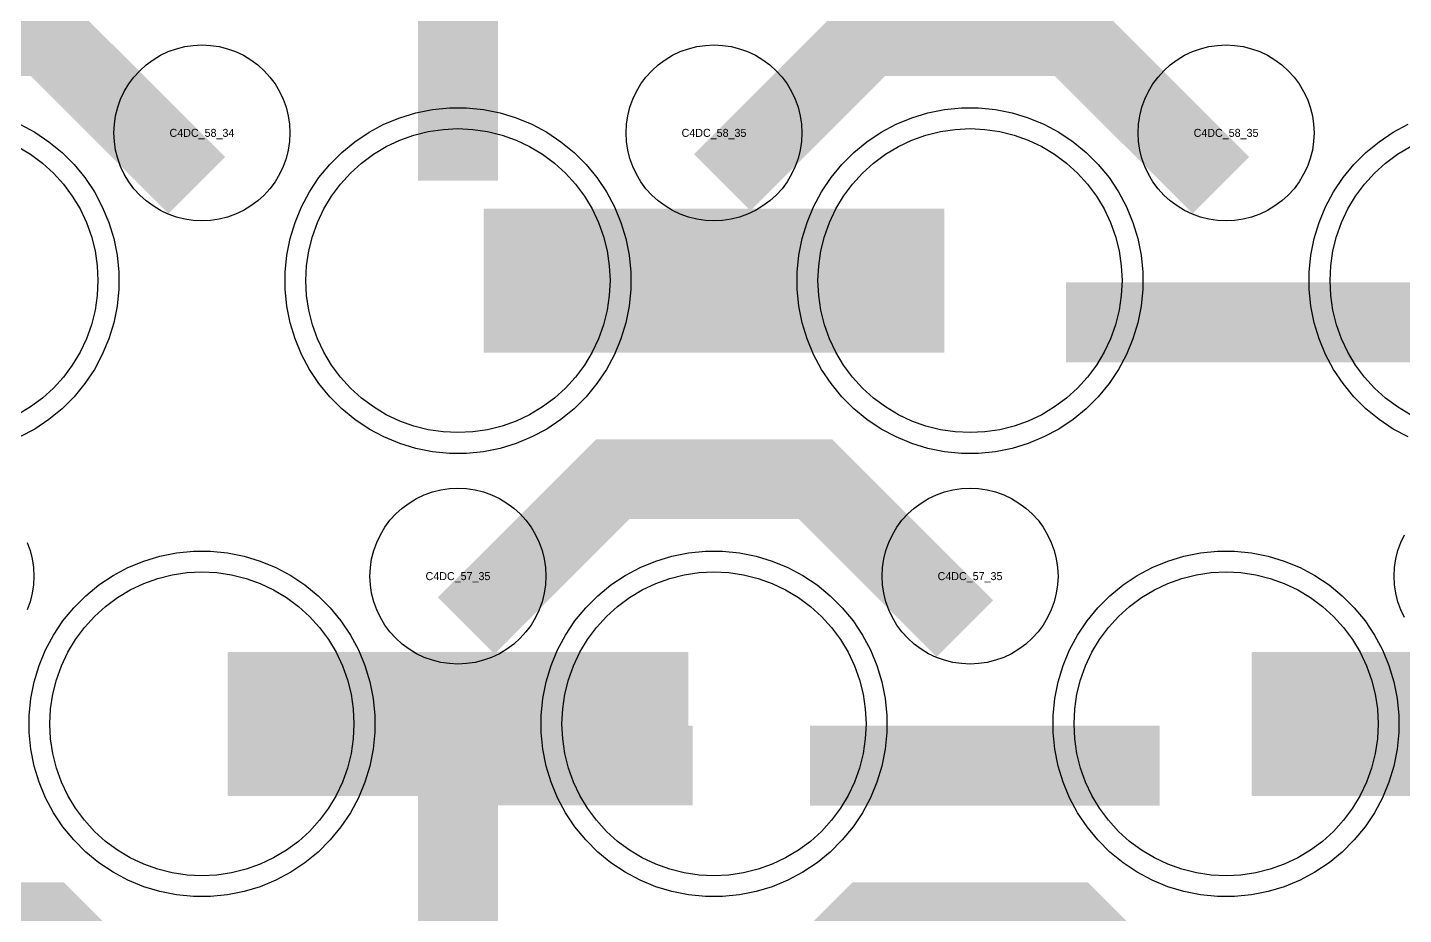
# Model space of a CAD drawing. Extents: x -11880 to 11880, y -14992 to 14992.
# Drawn here: x -934.5 to -504.6, y -7001 to -6723.7 of the extents above; entities that cross this region are included whole.
import ezdxf
from ezdxf.enums import TextEntityAlignment as Align

# ---------------------------------------------------------------- set-up
doc = ezdxf.new("R2010")
doc.units = 0
doc.header["$MEASUREMENT"] = 0
for name, color, linetype in [('GDS_775_DT_237', 138, 'CONTINUOUS'), ('RDL1_FS', 34, 'CONTINUOUS'), ('RDL_BS', 160, 'CONTINUOUS')]:
    doc.layers.add(name, color=color, linetype=linetype)

msp = doc.modelspace()

# ---------------------------------------------------------------- linework, layer by layer
at = {"layer": 'RDL1_FS', "color": 241, "true_color": 0xf7abae}
for points in [[(-800, -6850.359), (-804.657, -6850.13), (-809.268, -6849.446), (-813.791, -6848.314), (-818.181, -6846.742), (-822.395, -6844.75), (-826.395, -6842.352), (-830.14, -6839.574), (-833.594, -6836.444), (-836.724, -6832.99), (-839.502, -6829.245), (-841.9, -6825.245), (-843.892, -6821.031), (-845.464, -6816.641), (-846.596, -6812.118), (-847.28, -6807.507), (-847.509, -6802.85), (-847.28, -6798.193), (-846.596, -6793.582), (-845.464, -6789.059), (-843.892, -6784.669), (-841.9, -6780.455), (-839.502, -6776.455), (-836.724, -6772.71), (-833.594, -6769.256), (-830.14, -6766.126), (-826.395, -6763.348), (-822.395, -6760.95), (-818.181, -6758.958), (-813.791, -6757.386), (-809.268, -6756.254), (-804.657, -6755.57), (-800, -6755.341), (-795.343, -6755.57), (-790.732, -6756.254), (-786.209, -6757.386), (-781.819, -6758.958), (-777.605, -6760.95), (-773.605, -6763.348), (-769.86, -6766.126), (-766.406, -6769.256), (-763.276, -6772.71), (-760.498, -6776.455), (-758.1, -6780.455), (-756.108, -6784.669), (-754.536, -6789.059), (-753.404, -6793.582), (-752.72, -6798.193), (-752.491, -6802.85), (-752.72, -6807.507), (-753.404, -6812.118), (-754.536, -6816.641), (-756.108, -6821.031), (-758.1, -6825.245), (-760.498, -6829.245), (-763.276, -6832.99), (-766.406, -6836.444), (-769.86, -6839.574), (-773.605, -6842.352), (-777.605, -6844.75), (-781.819, -6846.742), (-786.209, -6848.314), (-790.732, -6849.446), (-795.343, -6850.13)], [(-640, -6850.359), (-644.657, -6850.13), (-649.268, -6849.446), (-653.791, -6848.314), (-658.181, -6846.742), (-662.395, -6844.75), (-666.395, -6842.352), (-670.14, -6839.574), (-673.594, -6836.444), (-676.724, -6832.99), (-679.502, -6829.245), (-681.9, -6825.245), (-683.892, -6821.031), (-685.464, -6816.641), (-686.596, -6812.118), (-687.28, -6807.507), (-687.509, -6802.85), (-687.28, -6798.193), (-686.596, -6793.582), (-685.464, -6789.059), (-683.892, -6784.669), (-681.9, -6780.455), (-679.502, -6776.455), (-676.724, -6772.71), (-673.594, -6769.256), (-670.14, -6766.126), (-666.395, -6763.348), (-662.395, -6760.95), (-658.181, -6758.958), (-653.791, -6757.386), (-649.268, -6756.254), (-644.657, -6755.57), (-640, -6755.341), (-635.343, -6755.57), (-630.732, -6756.254), (-626.209, -6757.386), (-621.819, -6758.958), (-617.605, -6760.95), (-613.605, -6763.348), (-609.86, -6766.126), (-606.406, -6769.256), (-603.276, -6772.71), (-600.498, -6776.455), (-598.1, -6780.455), (-596.108, -6784.669), (-594.536, -6789.059), (-593.404, -6793.582), (-592.72, -6798.193), (-592.491, -6802.85), (-592.72, -6807.507), (-593.404, -6812.118), (-594.536, -6816.641), (-596.108, -6821.031), (-598.1, -6825.245), (-600.498, -6829.245), (-603.276, -6832.99), (-606.406, -6836.444), (-609.86, -6839.574), (-613.605, -6842.352), (-617.605, -6844.75), (-621.819, -6846.742), (-626.209, -6848.314), (-630.732, -6849.446), (-635.343, -6850.13)], [(-880, -6988.919), (-884.657, -6988.69), (-889.268, -6988.006), (-893.791, -6986.874), (-898.181, -6985.302), (-902.395, -6983.31), (-906.395, -6980.912), (-910.14, -6978.134), (-913.594, -6975.004), (-916.724, -6971.55), (-919.502, -6967.805), (-921.9, -6963.805), (-923.892, -6959.591), (-925.464, -6955.201), (-926.596, -6950.678), (-927.28, -6946.067), (-927.509, -6941.41), (-927.28, -6936.753), (-926.596, -6932.142), (-925.464, -6927.619), (-923.892, -6923.229), (-921.9, -6919.015), (-919.502, -6915.015), (-916.724, -6911.27), (-913.594, -6907.816), (-910.14, -6904.686), (-906.395, -6901.908), (-902.395, -6899.51), (-898.181, -6897.518), (-893.791, -6895.946), (-889.268, -6894.814), (-884.657, -6894.13), (-880, -6893.901), (-875.343, -6894.13), (-870.732, -6894.814), (-866.209, -6895.946), (-861.819, -6897.518), (-857.605, -6899.51), (-853.605, -6901.908), (-849.86, -6904.686), (-846.406, -6907.816), (-843.276, -6911.27), (-840.498, -6915.015), (-838.1, -6919.015), (-836.108, -6923.229), (-834.536, -6927.619), (-833.404, -6932.142), (-832.72, -6936.753), (-832.491, -6941.41), (-832.72, -6946.067), (-833.404, -6950.678), (-834.536, -6955.201), (-836.108, -6959.591), (-838.1, -6963.805), (-840.498, -6967.805), (-843.276, -6971.55), (-846.406, -6975.004), (-849.86, -6978.134), (-853.605, -6980.912), (-857.605, -6983.31), (-861.819, -6985.302), (-866.209, -6986.874), (-870.732, -6988.006), (-875.343, -6988.69)], [(-720, -6988.919), (-724.657, -6988.69), (-729.268, -6988.006), (-733.791, -6986.874), (-738.181, -6985.302), (-742.395, -6983.31), (-746.395, -6980.912), (-750.14, -6978.134), (-753.594, -6975.004), (-756.724, -6971.55), (-759.502, -6967.805), (-761.9, -6963.805), (-763.892, -6959.591), (-765.464, -6955.201), (-766.596, -6950.678), (-767.28, -6946.067), (-767.509, -6941.41), (-767.28, -6936.753), (-766.596, -6932.142), (-765.464, -6927.619), (-763.892, -6923.229), (-761.9, -6919.015), (-759.502, -6915.015), (-756.724, -6911.27), (-753.594, -6907.816), (-750.14, -6904.686), (-746.395, -6901.908), (-742.395, -6899.51), (-738.181, -6897.518), (-733.791, -6895.946), (-729.268, -6894.814), (-724.657, -6894.13), (-720, -6893.901), (-715.343, -6894.13), (-710.732, -6894.814), (-706.209, -6895.946), (-701.819, -6897.518), (-697.605, -6899.51), (-693.605, -6901.908), (-689.86, -6904.686), (-686.406, -6907.816), (-683.276, -6911.27), (-680.498, -6915.015), (-678.1, -6919.015), (-676.108, -6923.229), (-674.536, -6927.619), (-673.404, -6932.142), (-672.72, -6936.753), (-672.491, -6941.41), (-672.72, -6946.067), (-673.404, -6950.678), (-674.536, -6955.201), (-676.108, -6959.591), (-678.1, -6963.805), (-680.498, -6967.805), (-683.276, -6971.55), (-686.406, -6975.004), (-689.86, -6978.134), (-693.605, -6980.912), (-697.605, -6983.31), (-701.819, -6985.302), (-706.209, -6986.874), (-710.732, -6988.006), (-715.343, -6988.69)], [(-560, -6988.919), (-564.657, -6988.69), (-569.268, -6988.006), (-573.791, -6986.874), (-578.181, -6985.302), (-582.395, -6983.31), (-586.395, -6980.912), (-590.14, -6978.134), (-593.594, -6975.004), (-596.724, -6971.55), (-599.502, -6967.805), (-601.9, -6963.805), (-603.892, -6959.591), (-605.464, -6955.201), (-606.596, -6950.678), (-607.28, -6946.067), (-607.509, -6941.41), (-607.28, -6936.753), (-606.596, -6932.142), (-605.464, -6927.619), (-603.892, -6923.229), (-601.9, -6919.015), (-599.502, -6915.015), (-596.724, -6911.27), (-593.594, -6907.816), (-590.14, -6904.686), (-586.395, -6901.908), (-582.395, -6899.51), (-578.181, -6897.518), (-573.791, -6895.946), (-569.268, -6894.814), (-564.657, -6894.13), (-560, -6893.901), (-555.343, -6894.13), (-550.732, -6894.814), (-546.209, -6895.946), (-541.819, -6897.518), (-537.605, -6899.51), (-533.605, -6901.908), (-529.86, -6904.686), (-526.406, -6907.816), (-523.276, -6911.27), (-520.498, -6915.015), (-518.1, -6919.015), (-516.108, -6923.229), (-514.536, -6927.619), (-513.404, -6932.142), (-512.72, -6936.753), (-512.491, -6941.41), (-512.72, -6946.067), (-513.404, -6950.678), (-514.536, -6955.201), (-516.108, -6959.591), (-518.1, -6963.805), (-520.498, -6967.805), (-523.276, -6971.55), (-526.406, -6975.004), (-529.86, -6978.134), (-533.605, -6980.912), (-537.605, -6983.31), (-541.819, -6985.302), (-546.209, -6986.874), (-550.732, -6988.006), (-555.343, -6988.69)]]:
    msp.add_lwpolyline(points, close=True, dxfattribs=at)
at = {"layer": 'RDL1_FS'}
msp.add_lwpolyline([(-937.605, -6760.95), (-933.605, -6763.348), (-929.86, -6766.126), (-926.406, -6769.256), (-923.276, -6772.71), (-920.498, -6776.455), (-918.1, -6780.455), (-916.108, -6784.669), (-914.536, -6789.059), (-913.404, -6793.582), (-912.72, -6798.193), (-912.491, -6802.85), (-912.72, -6807.507), (-913.404, -6812.118), (-914.536, -6816.641), (-916.108, -6821.031), (-918.1, -6825.245), (-920.498, -6829.245), (-923.276, -6832.99), (-926.406, -6836.444), (-929.86, -6839.574), (-933.605, -6842.352), (-937.605, -6844.75)], dxfattribs=at)
at = {"layer": 'RDL1_FS', "color": 241, "true_color": 0xf7abae}
msp.add_lwpolyline([(-502.395, -6844.75), (-506.395, -6842.352), (-510.14, -6839.574), (-513.594, -6836.444), (-516.724, -6832.99), (-519.502, -6829.245), (-521.9, -6825.245), (-523.892, -6821.031), (-525.464, -6816.641), (-526.596, -6812.118), (-527.28, -6807.507), (-527.509, -6802.85), (-527.28, -6798.193), (-526.596, -6793.582), (-525.464, -6789.059), (-523.892, -6784.669), (-521.9, -6780.455), (-519.502, -6776.455), (-516.724, -6772.71), (-513.594, -6769.256), (-510.14, -6766.126), (-506.395, -6763.348), (-502.395, -6760.95)], dxfattribs=at)
for points in [[(-791.998, -6802.85, 45, 45, 0), (-719.998, -6802.85, 45, 45, 0)], [(-719.998, -6802.85, 45, 45, 0), (-647.998, -6802.85, 45, 45, 0)], [(-871.998, -6941.41, 45, 45, 0), (-799.998, -6941.41, 45, 45, 0)], [(-799.998, -6941.41, 45, 45, 0), (-727.998, -6941.41, 45, 45, 0)], [(-551.998, -6941.41, 45, 45, 0), (-479.998, -6941.41, 45, 45, 0)]]:
    msp.add_lwpolyline(points, format="xyseb", dxfattribs=at)
at = {"layer": 'RDL_BS', "color": 241, "true_color": 0xf7abae}
for points in [[(-800, -6771.57, 25, 25, 0), (-800, -6664.793, 25, 25, 0)], [(-609.984, -6815.863, 25, 25, 0), (-500.719, -6815.863, 25, 25, 0)], [(-800, -7048.695, 25, 25, 0), (-800, -6941.918, 25, 25, 0)], [(-812.5, -6954.418, 25, 25, 0), (-726.667, -6954.418, 25, 25, 0)], [(-772.944, -6954.418, 25, 25, 0), (-731.74, -6954.418, 25, 25, 0)], [(-689.984, -6954.423, 25, 25, 0), (-580.719, -6954.423, 25, 25, 0)]]:
    msp.add_lwpolyline(points, format="xyseb", dxfattribs=at)
at = {"layer": 'RDL_BS'}
for points in [[(-800, -6695.262, 25, 25, 0), (-800, -6740.882, 25, 25, 0)], [(-881.599, -6773.063, 25, 25, 0), (-928.313, -6726.349, 25, 25, 0), (-958.071, -6726.349, 25, 25, 0)], [(-717.438, -6772.164, 25, 25, 0), (-671.623, -6726.349, 25, 25, 0), (-638.07, -6726.349, 25, 25, 0)], [(-561.599, -6773.063, 25, 25, 0), (-608.313, -6726.349, 25, 25, 0), (-638.071, -6726.349, 25, 25, 0)], [(-797.438, -6910.724, 25, 25, 0), (-751.623, -6864.909, 25, 25, 0), (-718.07, -6864.909, 25, 25, 0)], [(-641.599, -6911.623, 25, 25, 0), (-688.313, -6864.909, 25, 25, 0), (-718.071, -6864.909, 25, 25, 0)], [(-800, -6972.387, 25, 25, 0), (-800, -7018.007, 25, 25, 0)], [(-881.599, -7050.188, 25, 25, 0), (-928.313, -7003.474, 25, 25, 0), (-958.071, -7003.474, 25, 25, 0)], [(-717.438, -7049.289, 25, 25, 0), (-671.623, -7003.474, 25, 25, 0), (-638.07, -7003.474, 25, 25, 0)], [(-561.599, -7050.188, 25, 25, 0), (-608.313, -7003.474, 25, 25, 0), (-638.071, -7003.474, 25, 25, 0)]]:
    msp.add_lwpolyline(points, format="xyseb", dxfattribs=at)
for points in [[(-880, -6784.156), (-882.693, -6784.024), (-885.365, -6783.628), (-887.984, -6782.971), (-890.519, -6782.064), (-892.956, -6780.912), (-895.28, -6779.519), (-897.443, -6777.916), (-899.442, -6776.104), (-901.254, -6774.105), (-902.857, -6771.942), (-904.25, -6769.618), (-905.402, -6767.181), (-906.309, -6764.646), (-906.966, -6762.027), (-907.362, -6759.355), (-907.494, -6756.662), (-907.362, -6753.969), (-906.966, -6751.297), (-906.309, -6748.678), (-905.402, -6746.143), (-904.25, -6743.706), (-902.857, -6741.382), (-901.254, -6739.219), (-899.442, -6737.22), (-897.443, -6735.408), (-895.28, -6733.805), (-892.956, -6732.412), (-890.519, -6731.26), (-887.984, -6730.353), (-885.365, -6729.696), (-882.693, -6729.3), (-880, -6729.168), (-877.307, -6729.3), (-874.635, -6729.696), (-872.016, -6730.353), (-869.481, -6731.26), (-867.044, -6732.412), (-864.72, -6733.805), (-862.557, -6735.408), (-860.558, -6737.22), (-858.746, -6739.219), (-857.143, -6741.382), (-855.75, -6743.706), (-854.598, -6746.143), (-853.691, -6748.678), (-853.034, -6751.297), (-852.638, -6753.969), (-852.506, -6756.662), (-852.638, -6759.355), (-853.034, -6762.027), (-853.691, -6764.646), (-854.598, -6767.181), (-855.75, -6769.618), (-857.143, -6771.942), (-858.746, -6774.105), (-860.558, -6776.104), (-862.557, -6777.916), (-864.72, -6779.519), (-867.044, -6780.912), (-869.481, -6782.064), (-872.016, -6782.971), (-874.635, -6783.628), (-877.307, -6784.024)], [(-720, -6784.156), (-722.693, -6784.024), (-725.365, -6783.628), (-727.984, -6782.971), (-730.519, -6782.064), (-732.956, -6780.912), (-735.28, -6779.519), (-737.443, -6777.916), (-739.442, -6776.104), (-741.254, -6774.105), (-742.857, -6771.942), (-744.25, -6769.618), (-745.402, -6767.181), (-746.309, -6764.646), (-746.966, -6762.027), (-747.362, -6759.355), (-747.494, -6756.662), (-747.362, -6753.969), (-746.966, -6751.297), (-746.309, -6748.678), (-745.402, -6746.143), (-744.25, -6743.706), (-742.857, -6741.382), (-741.254, -6739.219), (-739.442, -6737.22), (-737.443, -6735.408), (-735.28, -6733.805), (-732.956, -6732.412), (-730.519, -6731.26), (-727.984, -6730.353), (-725.365, -6729.696), (-722.693, -6729.3), (-720, -6729.168), (-717.307, -6729.3), (-714.635, -6729.696), (-712.016, -6730.353), (-709.481, -6731.26), (-707.044, -6732.412), (-704.72, -6733.805), (-702.557, -6735.408), (-700.558, -6737.22), (-698.746, -6739.219), (-697.143, -6741.382), (-695.75, -6743.706), (-694.598, -6746.143), (-693.691, -6748.678), (-693.034, -6751.297), (-692.638, -6753.969), (-692.506, -6756.662), (-692.638, -6759.355), (-693.034, -6762.027), (-693.691, -6764.646), (-694.598, -6767.181), (-695.75, -6769.618), (-697.143, -6771.942), (-698.746, -6774.105), (-700.558, -6776.104), (-702.557, -6777.916), (-704.72, -6779.519), (-707.044, -6780.912), (-709.481, -6782.064), (-712.016, -6782.971), (-714.635, -6783.628), (-717.307, -6784.024)], [(-560, -6784.156), (-562.693, -6784.024), (-565.365, -6783.628), (-567.984, -6782.971), (-570.519, -6782.064), (-572.956, -6780.912), (-575.28, -6779.519), (-577.443, -6777.916), (-579.442, -6776.104), (-581.254, -6774.105), (-582.857, -6771.942), (-584.25, -6769.618), (-585.402, -6767.181), (-586.309, -6764.646), (-586.966, -6762.027), (-587.362, -6759.355), (-587.494, -6756.662), (-587.362, -6753.969), (-586.966, -6751.297), (-586.309, -6748.678), (-585.402, -6746.143), (-584.25, -6743.706), (-582.857, -6741.382), (-581.254, -6739.219), (-579.442, -6737.22), (-577.443, -6735.408), (-575.28, -6733.805), (-572.956, -6732.412), (-570.519, -6731.26), (-567.984, -6730.353), (-565.365, -6729.696), (-562.693, -6729.3), (-560, -6729.168), (-557.307, -6729.3), (-554.635, -6729.696), (-552.016, -6730.353), (-549.481, -6731.26), (-547.044, -6732.412), (-544.72, -6733.805), (-542.557, -6735.408), (-540.558, -6737.22), (-538.746, -6739.219), (-537.143, -6741.382), (-535.75, -6743.706), (-534.598, -6746.143), (-533.691, -6748.678), (-533.034, -6751.297), (-532.638, -6753.969), (-532.506, -6756.662), (-532.638, -6759.355), (-533.034, -6762.027), (-533.691, -6764.646), (-534.598, -6767.181), (-535.75, -6769.618), (-537.143, -6771.942), (-538.746, -6774.105), (-540.558, -6776.104), (-542.557, -6777.916), (-544.72, -6779.519), (-547.044, -6780.912), (-549.481, -6782.064), (-552.016, -6782.971), (-554.635, -6783.628), (-557.307, -6784.024)], [(-800, -6922.716), (-802.693, -6922.584), (-805.365, -6922.188), (-807.984, -6921.531), (-810.519, -6920.624), (-812.956, -6919.472), (-815.28, -6918.079), (-817.443, -6916.476), (-819.442, -6914.664), (-821.254, -6912.665), (-822.857, -6910.502), (-824.25, -6908.178), (-825.402, -6905.741), (-826.309, -6903.206), (-826.966, -6900.587), (-827.362, -6897.915), (-827.494, -6895.222), (-827.362, -6892.529), (-826.966, -6889.857), (-826.309, -6887.238), (-825.402, -6884.703), (-824.25, -6882.266), (-822.857, -6879.942), (-821.254, -6877.779), (-819.442, -6875.78), (-817.443, -6873.968), (-815.28, -6872.365), (-812.956, -6870.972), (-810.519, -6869.82), (-807.984, -6868.913), (-805.365, -6868.256), (-802.693, -6867.86), (-800, -6867.728), (-797.307, -6867.86), (-794.635, -6868.256), (-792.016, -6868.913), (-789.481, -6869.82), (-787.044, -6870.972), (-784.72, -6872.365), (-782.557, -6873.968), (-780.558, -6875.78), (-778.746, -6877.779), (-777.143, -6879.942), (-775.75, -6882.266), (-774.598, -6884.703), (-773.691, -6887.238), (-773.034, -6889.857), (-772.638, -6892.529), (-772.506, -6895.222), (-772.638, -6897.915), (-773.034, -6900.587), (-773.691, -6903.206), (-774.598, -6905.741), (-775.75, -6908.178), (-777.143, -6910.502), (-778.746, -6912.665), (-780.558, -6914.664), (-782.557, -6916.476), (-784.72, -6918.079), (-787.044, -6919.472), (-789.481, -6920.624), (-792.016, -6921.531), (-794.635, -6922.188), (-797.307, -6922.584)], [(-640, -6922.716), (-642.693, -6922.584), (-645.365, -6922.188), (-647.984, -6921.531), (-650.519, -6920.624), (-652.956, -6919.472), (-655.28, -6918.079), (-657.443, -6916.476), (-659.442, -6914.664), (-661.254, -6912.665), (-662.857, -6910.502), (-664.25, -6908.178), (-665.402, -6905.741), (-666.309, -6903.206), (-666.966, -6900.587), (-667.362, -6897.915), (-667.494, -6895.222), (-667.362, -6892.529), (-666.966, -6889.857), (-666.309, -6887.238), (-665.402, -6884.703), (-664.25, -6882.266), (-662.857, -6879.942), (-661.254, -6877.779), (-659.442, -6875.78), (-657.443, -6873.968), (-655.28, -6872.365), (-652.956, -6870.972), (-650.519, -6869.82), (-647.984, -6868.913), (-645.365, -6868.256), (-642.693, -6867.86), (-640, -6867.728), (-637.307, -6867.86), (-634.635, -6868.256), (-632.016, -6868.913), (-629.481, -6869.82), (-627.044, -6870.972), (-624.72, -6872.365), (-622.557, -6873.968), (-620.558, -6875.78), (-618.746, -6877.779), (-617.143, -6879.942), (-615.75, -6882.266), (-614.598, -6884.703), (-613.691, -6887.238), (-613.034, -6889.857), (-612.638, -6892.529), (-612.506, -6895.222), (-612.638, -6897.915), (-613.034, -6900.587), (-613.691, -6903.206), (-614.598, -6905.741), (-615.75, -6908.178), (-617.143, -6910.502), (-618.746, -6912.665), (-620.558, -6914.664), (-622.557, -6916.476), (-624.72, -6918.079), (-627.044, -6919.472), (-629.481, -6920.624), (-632.016, -6921.531), (-634.635, -6922.188), (-637.307, -6922.584)]]:
    msp.add_lwpolyline(points, close=True, dxfattribs=at)
at = {"layer": 'RDL_BS', "color": 241, "true_color": 0xf7abae}
for points in [[(-802.644, -6856.85), (-807.938, -6856.333), (-813.165, -6855.287), (-818.205, -6853.756), (-823.115, -6851.725), (-827.777, -6849.233), (-832.191, -6846.286), (-836.292, -6842.924), (-840.074, -6839.142), (-843.436, -6835.041), (-846.383, -6830.627), (-848.875, -6825.965), (-850.906, -6821.055), (-852.437, -6816.015), (-853.483, -6810.788), (-854, -6805.494), (-854, -6800.206), (-853.483, -6794.912), (-852.437, -6789.685), (-850.906, -6784.645), (-848.875, -6779.735), (-846.383, -6775.073), (-843.436, -6770.659), (-840.074, -6766.558), (-836.292, -6762.776), (-832.191, -6759.414), (-827.777, -6756.467), (-823.115, -6753.975), (-818.205, -6751.944), (-813.165, -6750.413), (-807.938, -6749.367), (-802.644, -6748.85), (-797.356, -6748.85), (-792.062, -6749.367), (-786.835, -6750.413), (-781.795, -6751.944), (-776.885, -6753.975), (-772.223, -6756.467), (-767.809, -6759.414), (-763.708, -6762.776), (-759.926, -6766.558), (-756.564, -6770.659), (-753.617, -6775.073), (-751.125, -6779.735), (-749.094, -6784.645), (-747.563, -6789.685), (-746.517, -6794.912), (-746, -6800.206), (-746, -6805.494), (-746.517, -6810.788), (-747.563, -6816.015), (-749.094, -6821.055), (-751.125, -6825.965), (-753.617, -6830.627), (-756.564, -6835.041), (-759.926, -6839.142), (-763.708, -6842.924), (-767.809, -6846.286), (-772.223, -6849.233), (-776.885, -6851.725), (-781.795, -6853.756), (-786.835, -6855.287), (-792.062, -6856.333), (-797.356, -6856.85)], [(-642.644, -6856.85), (-647.938, -6856.333), (-653.165, -6855.287), (-658.205, -6853.756), (-663.115, -6851.725), (-667.777, -6849.233), (-672.191, -6846.286), (-676.292, -6842.924), (-680.074, -6839.142), (-683.436, -6835.041), (-686.383, -6830.627), (-688.875, -6825.965), (-690.906, -6821.055), (-692.437, -6816.015), (-693.483, -6810.788), (-694, -6805.494), (-694, -6800.206), (-693.483, -6794.912), (-692.437, -6789.685), (-690.906, -6784.645), (-688.875, -6779.735), (-686.383, -6775.073), (-683.436, -6770.659), (-680.074, -6766.558), (-676.292, -6762.776), (-672.191, -6759.414), (-667.777, -6756.467), (-663.115, -6753.975), (-658.205, -6751.944), (-653.165, -6750.413), (-647.938, -6749.367), (-642.644, -6748.85), (-637.356, -6748.85), (-632.062, -6749.367), (-626.835, -6750.413), (-621.795, -6751.944), (-616.885, -6753.975), (-612.223, -6756.467), (-607.809, -6759.414), (-603.708, -6762.776), (-599.926, -6766.558), (-596.564, -6770.659), (-593.617, -6775.073), (-591.125, -6779.735), (-589.094, -6784.645), (-587.563, -6789.685), (-586.517, -6794.912), (-586, -6800.206), (-586, -6805.494), (-586.517, -6810.788), (-587.563, -6816.015), (-589.094, -6821.055), (-591.125, -6825.965), (-593.617, -6830.627), (-596.564, -6835.041), (-599.926, -6839.142), (-603.708, -6842.924), (-607.809, -6846.286), (-612.223, -6849.233), (-616.885, -6851.725), (-621.795, -6853.756), (-626.835, -6855.287), (-632.062, -6856.333), (-637.356, -6856.85)], [(-882.644, -6995.41), (-887.938, -6994.893), (-893.165, -6993.847), (-898.205, -6992.316), (-903.115, -6990.285), (-907.777, -6987.793), (-912.191, -6984.846), (-916.292, -6981.484), (-920.074, -6977.702), (-923.436, -6973.601), (-926.383, -6969.187), (-928.875, -6964.525), (-930.906, -6959.615), (-932.437, -6954.575), (-933.483, -6949.348), (-934, -6944.054), (-934, -6938.766), (-933.483, -6933.472), (-932.437, -6928.245), (-930.906, -6923.205), (-928.875, -6918.295), (-926.383, -6913.633), (-923.436, -6909.219), (-920.074, -6905.118), (-916.292, -6901.336), (-912.191, -6897.974), (-907.777, -6895.027), (-903.115, -6892.535), (-898.205, -6890.504), (-893.165, -6888.973), (-887.938, -6887.927), (-882.644, -6887.41), (-877.356, -6887.41), (-872.062, -6887.927), (-866.835, -6888.973), (-861.795, -6890.504), (-856.885, -6892.535), (-852.223, -6895.027), (-847.809, -6897.974), (-843.708, -6901.336), (-839.926, -6905.118), (-836.564, -6909.219), (-833.617, -6913.633), (-831.125, -6918.295), (-829.094, -6923.205), (-827.563, -6928.245), (-826.517, -6933.472), (-826, -6938.766), (-826, -6944.054), (-826.517, -6949.348), (-827.563, -6954.575), (-829.094, -6959.615), (-831.125, -6964.525), (-833.617, -6969.187), (-836.564, -6973.601), (-839.926, -6977.702), (-843.708, -6981.484), (-847.809, -6984.846), (-852.223, -6987.793), (-856.885, -6990.285), (-861.795, -6992.316), (-866.835, -6993.847), (-872.062, -6994.893), (-877.356, -6995.41)], [(-722.644, -6995.41), (-727.938, -6994.893), (-733.165, -6993.847), (-738.205, -6992.316), (-743.115, -6990.285), (-747.777, -6987.793), (-752.191, -6984.846), (-756.292, -6981.484), (-760.074, -6977.702), (-763.436, -6973.601), (-766.383, -6969.187), (-768.875, -6964.525), (-770.906, -6959.615), (-772.437, -6954.575), (-773.483, -6949.348), (-774, -6944.054), (-774, -6938.766), (-773.483, -6933.472), (-772.437, -6928.245), (-770.906, -6923.205), (-768.875, -6918.295), (-766.383, -6913.633), (-763.436, -6909.219), (-760.074, -6905.118), (-756.292, -6901.336), (-752.191, -6897.974), (-747.777, -6895.027), (-743.115, -6892.535), (-738.205, -6890.504), (-733.165, -6888.973), (-727.938, -6887.927), (-722.644, -6887.41), (-717.356, -6887.41), (-712.062, -6887.927), (-706.835, -6888.973), (-701.795, -6890.504), (-696.885, -6892.535), (-692.223, -6895.027), (-687.809, -6897.974), (-683.708, -6901.336), (-679.926, -6905.118), (-676.564, -6909.219), (-673.617, -6913.633), (-671.125, -6918.295), (-669.094, -6923.205), (-667.563, -6928.245), (-666.517, -6933.472), (-666, -6938.766), (-666, -6944.054), (-666.517, -6949.348), (-667.563, -6954.575), (-669.094, -6959.615), (-671.125, -6964.525), (-673.617, -6969.187), (-676.564, -6973.601), (-679.926, -6977.702), (-683.708, -6981.484), (-687.809, -6984.846), (-692.223, -6987.793), (-696.885, -6990.285), (-701.795, -6992.316), (-706.835, -6993.847), (-712.062, -6994.893), (-717.356, -6995.41)], [(-562.644, -6995.41), (-567.938, -6994.893), (-573.165, -6993.847), (-578.205, -6992.316), (-583.115, -6990.285), (-587.777, -6987.793), (-592.191, -6984.846), (-596.292, -6981.484), (-600.074, -6977.702), (-603.436, -6973.601), (-606.383, -6969.187), (-608.875, -6964.525), (-610.906, -6959.615), (-612.437, -6954.575), (-613.483, -6949.348), (-614, -6944.054), (-614, -6938.766), (-613.483, -6933.472), (-612.437, -6928.245), (-610.906, -6923.205), (-608.875, -6918.295), (-606.383, -6913.633), (-603.436, -6909.219), (-600.074, -6905.118), (-596.292, -6901.336), (-592.191, -6897.974), (-587.777, -6895.027), (-583.115, -6892.535), (-578.205, -6890.504), (-573.165, -6888.973), (-567.938, -6887.927), (-562.644, -6887.41), (-557.356, -6887.41), (-552.062, -6887.927), (-546.835, -6888.973), (-541.795, -6890.504), (-536.885, -6892.535), (-532.223, -6895.027), (-527.809, -6897.974), (-523.708, -6901.336), (-519.926, -6905.118), (-516.564, -6909.219), (-513.617, -6913.633), (-511.125, -6918.295), (-509.094, -6923.205), (-507.563, -6928.245), (-506.517, -6933.472), (-506, -6938.766), (-506, -6944.054), (-506.517, -6949.348), (-507.563, -6954.575), (-509.094, -6959.615), (-511.125, -6964.525), (-513.617, -6969.187), (-516.564, -6973.601), (-519.926, -6977.702), (-523.708, -6981.484), (-527.809, -6984.846), (-532.223, -6987.793), (-536.885, -6990.285), (-541.795, -6992.316), (-546.835, -6993.847), (-552.062, -6994.893), (-557.356, -6995.41)]]:
    msp.add_lwpolyline(points, close=True, dxfattribs=at)
at = {"layer": 'RDL_BS'}
for points in [[(-936.885, -6753.975), (-932.223, -6756.467), (-927.809, -6759.414), (-923.708, -6762.776), (-919.926, -6766.558), (-916.564, -6770.659), (-913.617, -6775.073), (-911.125, -6779.735), (-909.094, -6784.645), (-907.563, -6789.685), (-906.517, -6794.912), (-906, -6800.206), (-906, -6805.494), (-906.517, -6810.788), (-907.563, -6816.015), (-909.094, -6821.055), (-911.125, -6825.965), (-913.617, -6830.627), (-916.564, -6835.041), (-919.926, -6839.142), (-923.708, -6842.924), (-927.809, -6846.286), (-932.223, -6849.233), (-936.885, -6851.725)], [(-504.25, -6908.178), (-505.402, -6905.741), (-506.309, -6903.206), (-506.966, -6900.587), (-507.362, -6897.915), (-507.494, -6895.222), (-507.362, -6892.529), (-506.966, -6889.857), (-506.309, -6887.238), (-505.402, -6884.703), (-504.25, -6882.266)], [(-934.598, -6884.703), (-933.691, -6887.238), (-933.034, -6889.857), (-932.638, -6892.529), (-932.506, -6895.222), (-932.638, -6897.915), (-933.034, -6900.587), (-933.691, -6903.206), (-934.598, -6905.741)]]:
    msp.add_lwpolyline(points, dxfattribs=at)
at = {"layer": 'RDL_BS', "color": 241, "true_color": 0xf7abae}
msp.add_lwpolyline([(-503.115, -6851.725), (-507.777, -6849.233), (-512.191, -6846.286), (-516.292, -6842.924), (-520.074, -6839.142), (-523.436, -6835.041), (-526.383, -6830.627), (-528.875, -6825.965), (-530.906, -6821.055), (-532.437, -6816.015), (-533.483, -6810.788), (-534, -6805.494), (-534, -6800.206), (-533.483, -6794.912), (-532.437, -6789.685), (-530.906, -6784.645), (-528.875, -6779.735), (-526.383, -6775.073), (-523.436, -6770.659), (-520.074, -6766.558), (-516.292, -6762.776), (-512.191, -6759.414), (-507.777, -6756.467), (-503.115, -6753.975)], dxfattribs=at)

# ---------------------------------------------------------------- texts
at = {"layer": 'GDS_775_DT_237'}
for s, p in [('C4DC_58_34', (-880, -6756.662)), ('C4DC_58_34', (-880, -6756.662)), ('C4DC_58_35', (-720, -6756.662)), ('C4DC_58_35', (-720, -6756.662)), ('C4DC_58_35', (-560, -6756.662)), ('C4DC_58_35', (-560, -6756.662)), ('C4DC_57_35', (-800, -6895.222)), ('C4DC_57_35', (-800, -6895.222)), ('C4DC_57_35', (-640, -6895.222)), ('C4DC_57_35', (-640, -6895.222))]:
    msp.add_text(s, height=2.5, dxfattribs=at).set_placement(p, align=Align.MIDDLE_CENTER)

doc.saveas('drawing.dxf')
